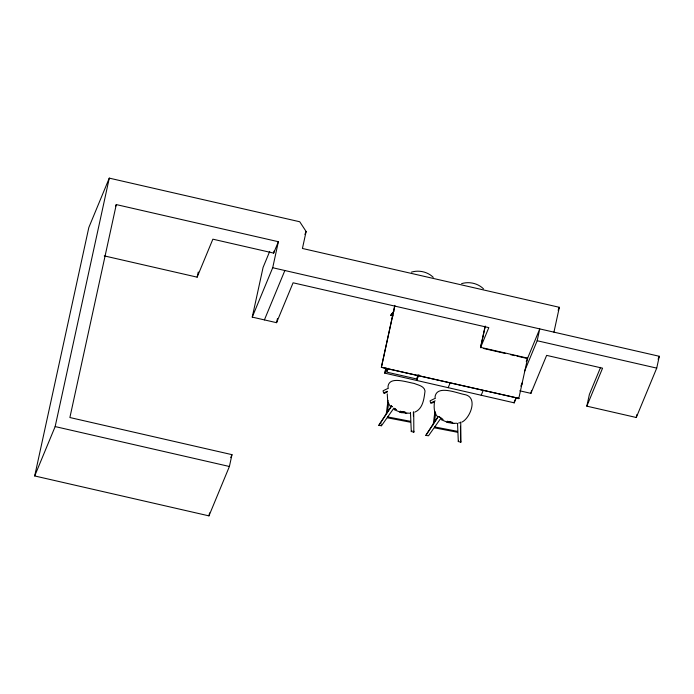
<?xml version="1.0" encoding="UTF-8"?>
<svg xmlns="http://www.w3.org/2000/svg" width="694" height="694" viewBox="0 0 694 694"><rect width="100%" height="100%" fill="white"/><g stroke="black" fill="none" stroke-linecap="round" stroke-linejoin="round"><path stroke-width="1.04" d="M387.243 393.836L387.755 401.878L390.193 406.294M387.495 391.858L384.667 393.125L383.565 392.639A1.093 1.058 22.5 0 0 383.305 391.954L383.079 390.791L388.519 388.137M434.522 401.878L431.694 403.145L430.592 402.659A1.093 1.058 22.5 0 0 430.332 401.973L430.115 400.811L435.546 398.156M434.383 402.477C433.897 407.204 433.854 412.557 437.22 416.322M393.923 408.089L381.466 425.752L378.872 425.405L379.34 424.346A1.058 1.024 22.5 0 0 379.748 423.756L391.112 406.554M440.334 418.994L428.502 435.771L425.899 435.433L426.368 434.366A1.058 1.024 22.5 0 0 426.775 433.776L438.14 416.574M381.466 425.752L381.388 424.78M386.289 413.815L388.033 400.412M387.504 411.681L388.623 403.11M433.186 424.867L434.93 411.473M434.539 421.7L435.65 413.13M387.955 387.382C388.354 375.775 405.357 381.83 414.153 383.444C417.996 385.083 424.26 385.959 425.032 390.991C424.034 398.634 423.028 408.671 414.917 412.071M434.982 397.41C436.205 384.459 456.288 392.865 464.104 394.47C478.782 396.647 470.289 418.1 461.944 422.091M480.474 347.763L488.81 327.629L293.085 282.796L276.568 322.684L252.252 317.115L272.707 267.737L278.372 241.712L116.28 204.583L69.886 417.528L231.978 454.657L229.402 466.489L208.955 515.868L34.7 475.954L88.823 227.511L109.279 178.132L299.739 221.759L306.123 231.501L302.428 248.461L559.347 307.303L553.942 332.148M34.7 475.954L55.156 426.576L109.279 178.132M104.265 255.886L197.139 277.158L198.258 272.022M208.955 515.868L209.597 512.909M252.252 317.115L263.078 267.424L269.697 251.428M197.139 277.158L212.867 239.178L273.653 253.102L274.104 251.046M276.568 322.684L277.479 318.503M381.344 367.291L518.878 398.373L381.344 367.291L394.834 305.351M381.5 366.909L394.765 306.019M516.189 398.061L514.219 402.824L384.702 373.12L385.812 368.028M386.94 371.108L387.382 369.069M417.753 374.96L416.556 380.451L418.924 374.743M480.925 345.69L485.21 326.024M485.167 326.588L480.63 347.382L527.64 358.147L518.722 398.755M514.219 402.824L514.523 401.401M521.706 384.736L522.018 383.322M524.499 371.351L537.173 340.737L539.759 328.904L526.26 361.487M519.763 390.809L530.91 393.359L531.552 390.401M272.707 267.737L659.3 356.282L656.724 368.115L636.268 417.493L586.829 406.163L589.406 394.339L600.588 367.352M636.268 417.493L636.919 414.535M393.281 315.935L390.748 315.302L391.355 314.295A1.093 1.058 22.5 0 0 391.841 313.757L394.045 311.077M384.667 393.125L384.875 392.509M413.893 431.191L413.824 432.171L411.282 431.521L411.889 430.575M460.469 426.263L460.608 440.334A1.058 1.024 22.5 0 0 460.781 441.037L460.851 442.199L458.309 441.549L458.534 440.733M115.464 206.552L116.28 204.583M273.653 253.102L278.372 241.712M264.405 319.899L284.861 270.521M304.9 234.468L306.123 231.501M230.755 457.624L231.978 454.657M384.702 373.12L386.749 368.184M388.293 368.314L386.714 372.123L417.25 379.115M416.868 379.028L418.439 375.228M448.168 387.686L450.137 382.932M481.194 395.259L483.163 390.496M513.976 402.728L516.102 397.593M520.83 386.176L522.157 382.975M558.123 310.27L559.347 307.303M530.91 393.359L546.638 355.38L602.566 368.184L586.829 406.163M658.077 359.249L659.3 356.282M378.872 425.405L391.277 406.571M425.899 435.433L438.304 416.591M390.748 315.302L393.524 312.127M383.539 392.969L387.217 391.243M430.566 402.997L435.164 400.837M411.395 272.152C418.907 269.819 427.651 271.796 433.282 277.34M461.597 283.646C469.118 281.313 477.862 283.291 483.484 288.834M458.613 423.028L460.278 422.646M409.911 413.251L401.253 412.618L394.131 409.625M456.938 423.271L452.367 423.323L446.936 422.273M405.305 413.294L406.771 413.381M452.332 423.314L453.807 423.401M404.064 412.184L405.443 412.323L400.16 411.299L404.099 412.193M451.126 422.212L447.188 421.327L452.479 422.351M379.792 423.427L380.928 423.583M387.66 416.921L410.544 421.327M387.452 417.797L410.432 422.23M434.687 426.94L457.572 431.356M434.479 427.825L457.459 432.258M448.498 421.7L449.807 421.995M537.173 340.737L656.724 368.115M483.614 348.483L505.414 353.472M510.671 354.677L514.948 355.658M516.978 356.117L527.483 358.529M55.156 426.576L229.402 466.489M399.909 412.245L401.253 412.618M448.281 422.637L441.167 419.653M443.11 419.523L439.172 416.764L441.722 418.708M457.546 423.487L458.309 441.549M410.475 412.401L411.282 431.521M413.372 412.019L413.442 416.244M460.755 421.995L460.851 442.199M413.728 411.976L413.824 432.171M396.074 409.503L394.686 408.688L396.074 409.503M392.127 406.71L391.043 405.574L392.145 406.745"/></g></svg>
